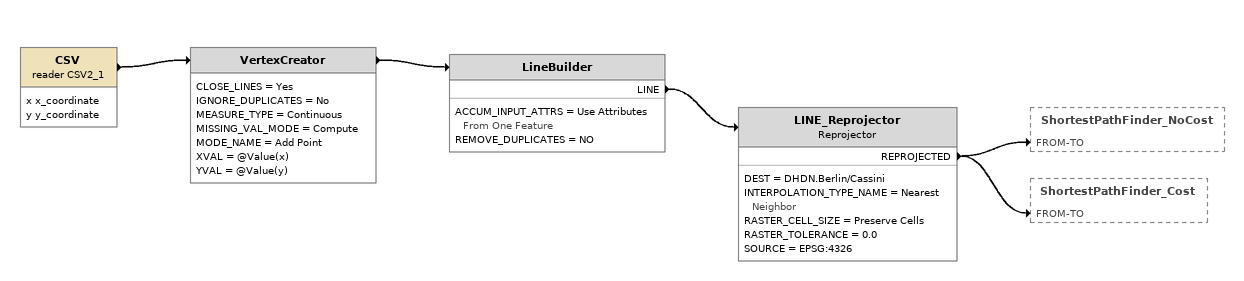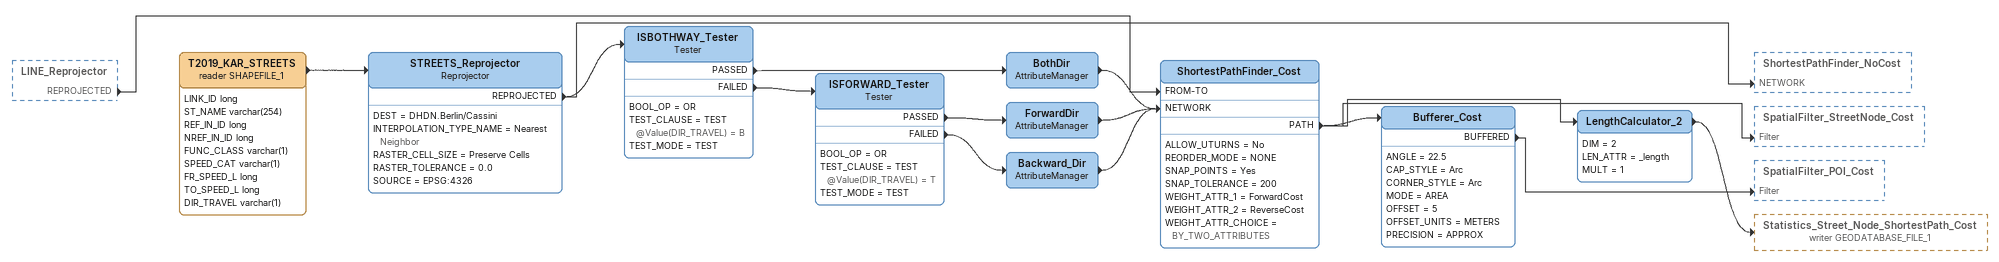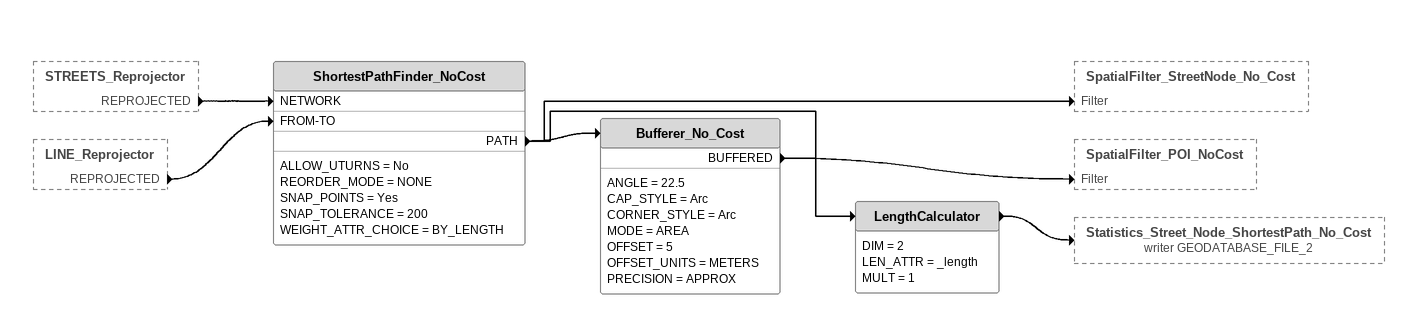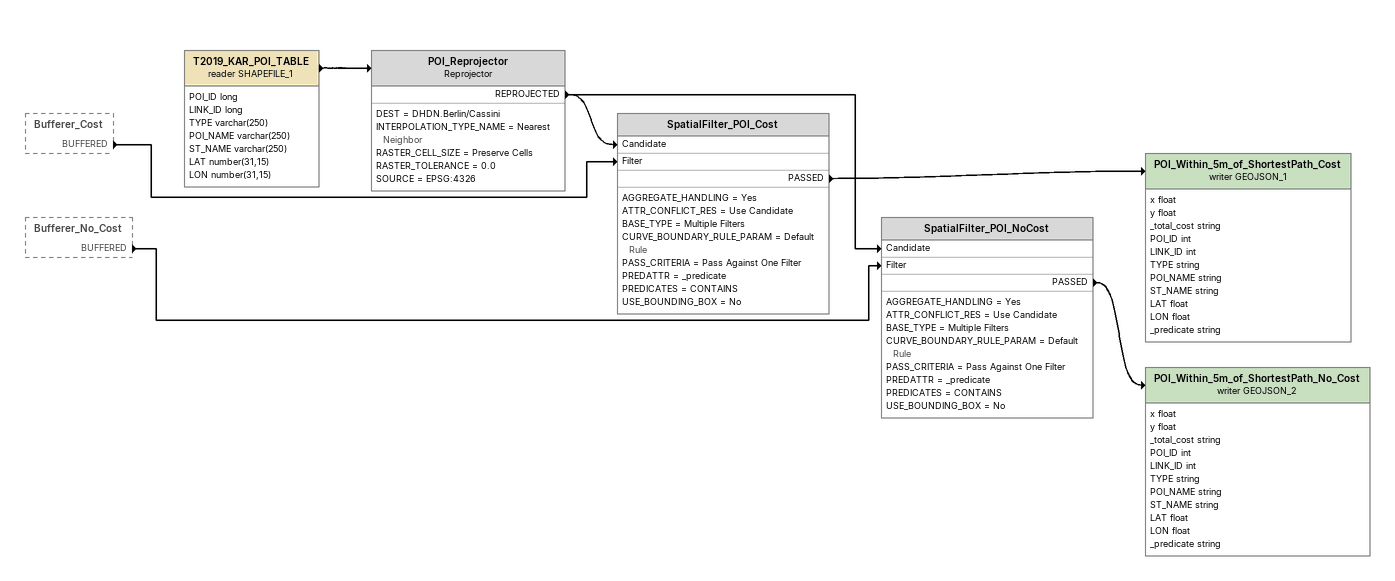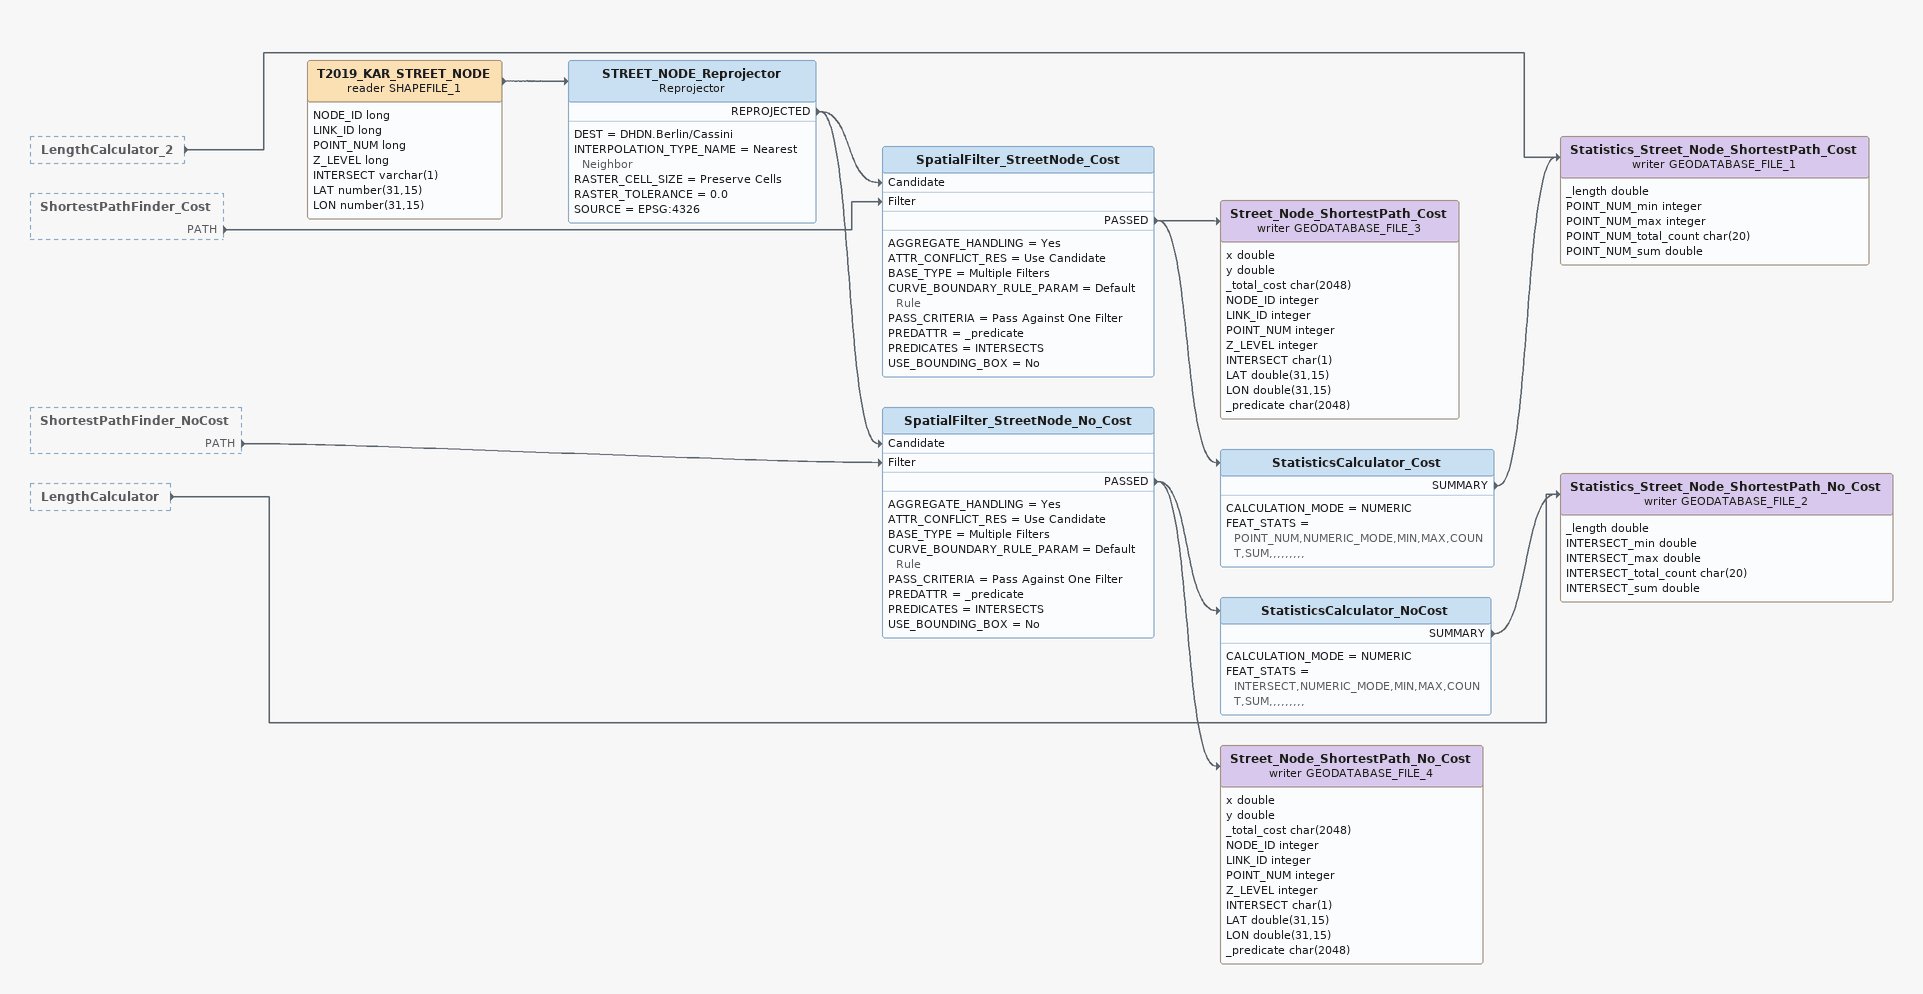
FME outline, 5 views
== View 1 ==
CSV (reader CSV2_1)
    attributes: x x_coordinate, y y_coordinate
    -> VertexCreator
VertexCreator
    CLOSE_LINES = Yes
    IGNORE_DUPLICATES = No
    MEASURE_TYPE = Continuous
    MISSING_VAL_MODE = Compute
    MODE_NAME = Add Point
    XVAL = @Value(x)
    YVAL = @Value(y)
    -> LineBuilder
LineBuilder
    ACCUM_INPUT_ATTRS = Use Attributes From One Feature
    REMOVE_DUPLICATES = NO
    LINE -> LINE_Reprojector
LINE_Reprojector: Reprojector
    DEST = DHDN.Berlin/Cassini
    INTERPOLATION_TYPE_NAME = Nearest Neighbor
    RASTER_CELL_SIZE = Preserve Cells
    RASTER_TOLERANCE = 0.0
    SOURCE = EPSG:4326
    REPROJECTED -> ShortestPathFinder_NoCost [FROM-TO]
    REPROJECTED -> ShortestPathFinder_Cost [FROM-TO]

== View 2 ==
LINE_Reprojector [outside]
    REPROJECTED -> ShortestPathFinder_Cost [FROM-TO]
T2019_KAR_STREETS (reader SHAPEFILE_1)
    attributes: LINK_ID long, ST_NAME varchar(254), REF_IN_ID long, NREF_IN_ID long, FUNC_CLASS varchar(1), SPEED_CAT varchar(1), FR_SPEED_L long, TO_SPEED_L long, DIR_TRAVEL varchar(1)
    -> STREETS_Reprojector
STREETS_Reprojector: Reprojector
    DEST = DHDN.Berlin/Cassini
    INTERPOLATION_TYPE_NAME = Nearest Neighbor
    RASTER_CELL_SIZE = Preserve Cells
    RASTER_TOLERANCE = 0.0
    SOURCE = EPSG:4326
    REPROJECTED -> ShortestPathFinder_NoCost [NETWORK]
    REPROJECTED -> ISBOTHWAY_Tester
ISBOTHWAY_Tester: Tester
    BOOL_OP = OR
    TEST_CLAUSE = TEST @Value(DIR_TRAVEL) = B
    TEST_MODE = TEST
    PASSED -> BothDir
    FAILED -> ISFORWARD_Tester
BothDir: AttributeManager
    -> ShortestPathFinder_Cost [NETWORK]
ISFORWARD_Tester: Tester
    BOOL_OP = OR
    TEST_CLAUSE = TEST @Value(DIR_TRAVEL) = T
    TEST_MODE = TEST
    PASSED -> ForwardDir
    FAILED -> Backward_Dir
ForwardDir: AttributeManager
    -> ShortestPathFinder_Cost [NETWORK]
Backward_Dir: AttributeManager
    -> ShortestPathFinder_Cost [NETWORK]
ShortestPathFinder_Cost
    ALLOW_UTURNS = No
    REORDER_MODE = NONE
    SNAP_POINTS = Yes
    SNAP_TOLERANCE = 200
    WEIGHT_ATTR_1 = ForwardCost
    WEIGHT_ATTR_2 = ReverseCost
    WEIGHT_ATTR_CHOICE = BY_TWO_ATTRIBUTES
    PATH -> Bufferer_Cost
    PATH -> SpatialFilter_StreetNode_Cost [Filter]
    PATH -> LengthCalculator_2
Bufferer_Cost
    ANGLE = 22.5
    CAP_STYLE = Arc
    CORNER_STYLE = Arc
    MODE = AREA
    OFFSET = 5
    OFFSET_UNITS = METERS
    PRECISION = APPROX
    BUFFERED -> SpatialFilter_POI_Cost [Filter]
LengthCalculator_2
    DIM = 2
    LEN_ATTR = _length
    MULT = 1
    -> Statistics_Street_Node_ShortestPath_Cost (writer GEODATABASE_FILE_1)

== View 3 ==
STREETS_Reprojector [outside]
    REPROJECTED -> ShortestPathFinder_NoCost [NETWORK]
LINE_Reprojector [outside]
    REPROJECTED -> ShortestPathFinder_NoCost [FROM-TO]
ShortestPathFinder_NoCost
    ALLOW_UTURNS = No
    REORDER_MODE = NONE
    SNAP_POINTS = Yes
    SNAP_TOLERANCE = 200
    WEIGHT_ATTR_CHOICE = BY_LENGTH
    PATH -> Bufferer_No_Cost
    PATH -> SpatialFilter_StreetNode_No_Cost [Filter]
    PATH -> LengthCalculator
Bufferer_No_Cost
    ANGLE = 22.5
    CAP_STYLE = Arc
    CORNER_STYLE = Arc
    MODE = AREA
    OFFSET = 5
    OFFSET_UNITS = METERS
    PRECISION = APPROX
    BUFFERED -> SpatialFilter_POI_NoCost [Filter]
LengthCalculator
    DIM = 2
    LEN_ATTR = _length
    MULT = 1
    -> Statistics_Street_Node_ShortestPath_No_Cost (writer GEODATABASE_FILE_2)

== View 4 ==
Bufferer_Cost [outside]
    BUFFERED -> SpatialFilter_POI_Cost [Filter]
Bufferer_No_Cost [outside]
    BUFFERED -> SpatialFilter_POI_NoCost [Filter]
T2019_KAR_POI_TABLE (reader SHAPEFILE_1)
    attributes: POI_ID long, LINK_ID long, TYPE varchar(250), POI_NAME varchar(250), ST_NAME varchar(250), LAT number(31,15), LON number(31,15)
    -> POI_Reprojector
POI_Reprojector: Reprojector
    DEST = DHDN.Berlin/Cassini
    INTERPOLATION_TYPE_NAME = Nearest Neighbor
    RASTER_CELL_SIZE = Preserve Cells
    RASTER_TOLERANCE = 0.0
    SOURCE = EPSG:4326
    REPROJECTED -> SpatialFilter_POI_Cost [Candidate]
    REPROJECTED -> SpatialFilter_POI_NoCost [Candidate]
SpatialFilter_POI_Cost
    AGGREGATE_HANDLING = Yes
    ATTR_CONFLICT_RES = Use Candidate
    BASE_TYPE = Multiple Filters
    CURVE_BOUNDARY_RULE_PARAM = Default Rule
    PASS_CRITERIA = Pass Against One Filter
    PREDATTR = _predicate
    PREDICATES = CONTAINS
    USE_BOUNDING_BOX = No
    PASSED -> POI_Within_5m_of_ShortestPath_Cost (writer GEOJSON_1)
POI_Within_5m_of_ShortestPath_Cost (writer GEOJSON_1)
    attributes: x float, y float, _total_cost string, POI_ID int, LINK_ID int, TYPE string, POI_NAME string, ST_NAME string, LAT float, LON float, _predicate string
SpatialFilter_POI_NoCost
    AGGREGATE_HANDLING = Yes
    ATTR_CONFLICT_RES = Use Candidate
    BASE_TYPE = Multiple Filters
    CURVE_BOUNDARY_RULE_PARAM = Default Rule
    PASS_CRITERIA = Pass Against One Filter
    PREDATTR = _predicate
    PREDICATES = CONTAINS
    USE_BOUNDING_BOX = No
    PASSED -> POI_Within_5m_of_ShortestPath_No_Cost (writer GEOJSON_2)
POI_Within_5m_of_ShortestPath_No_Cost (writer GEOJSON_2)
    attributes: x float, y float, _total_cost string, POI_ID int, LINK_ID int, TYPE string, POI_NAME string, ST_NAME string, LAT float, LON float, _predicate string

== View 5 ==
LengthCalculator_2 [outside]
    -> Statistics_Street_Node_ShortestPath_Cost (writer GEODATABASE_FILE_1)
ShortestPathFinder_Cost [outside]
    PATH -> SpatialFilter_StreetNode_Cost [Filter]
ShortestPathFinder_NoCost [outside]
    PATH -> SpatialFilter_StreetNode_No_Cost [Filter]
LengthCalculator [outside]
    -> Statistics_Street_Node_ShortestPath_No_Cost (writer GEODATABASE_FILE_2)
T2019_KAR_STREET_NODE (reader SHAPEFILE_1)
    attributes: NODE_ID long, LINK_ID long, POINT_NUM long, Z_LEVEL long, INTERSECT varchar(1), LAT number(31,15), LON number(31,15)
    -> STREET_NODE_Reprojector
STREET_NODE_Reprojector: Reprojector
    DEST = DHDN.Berlin/Cassini
    INTERPOLATION_TYPE_NAME = Nearest Neighbor
    RASTER_CELL_SIZE = Preserve Cells
    RASTER_TOLERANCE = 0.0
    SOURCE = EPSG:4326
    REPROJECTED -> SpatialFilter_StreetNode_Cost [Candidate]
    REPROJECTED -> SpatialFilter_StreetNode_No_Cost [Candidate]
SpatialFilter_StreetNode_Cost
    AGGREGATE_HANDLING = Yes
    ATTR_CONFLICT_RES = Use Candidate
    BASE_TYPE = Multiple Filters
    CURVE_BOUNDARY_RULE_PARAM = Default Rule
    PASS_CRITERIA = Pass Against One Filter
    PREDATTR = _predicate
    PREDICATES = INTERSECTS
    USE_BOUNDING_BOX = No
    PASSED -> StatisticsCalculator_Cost
    PASSED -> Street_Node_ShortestPath_Cost (writer GEODATABASE_FILE_3)
Street_Node_ShortestPath_Cost (writer GEODATABASE_FILE_3)
    attributes: x double, y double, _total_cost char(2048), NODE_ID integer, LINK_ID integer, POINT_NUM integer, Z_LEVEL integer, INTERSECT char(1), LAT double(31,15), LON double(31,15), _predicate char(2048)
StatisticsCalculator_Cost
    CALCULATION_MODE = NUMERIC
    FEAT_STATS = POINT_NUM,NUMERIC_MODE,MIN,MAX,COUNT,SUM,,,,,,,,,
    SUMMARY -> Statistics_Street_Node_ShortestPath_Cost (writer GEODATABASE_FILE_1)
Statistics_Street_Node_ShortestPath_Cost (writer GEODATABASE_FILE_1)
    attributes: _length double, POINT_NUM_min integer, POINT_NUM_max integer, POINT_NUM_total_count char(20), POINT_NUM_sum double
SpatialFilter_StreetNode_No_Cost
    AGGREGATE_HANDLING = Yes
    ATTR_CONFLICT_RES = Use Candidate
    BASE_TYPE = Multiple Filters
    CURVE_BOUNDARY_RULE_PARAM = Default Rule
    PASS_CRITERIA = Pass Against One Filter
    PREDATTR = _predicate
    PREDICATES = INTERSECTS
    USE_BOUNDING_BOX = No
    PASSED -> StatisticsCalculator_NoCost
    PASSED -> Street_Node_ShortestPath_No_Cost (writer GEODATABASE_FILE_4)
StatisticsCalculator_NoCost
    CALCULATION_MODE = NUMERIC
    FEAT_STATS = INTERSECT,NUMERIC_MODE,MIN,MAX,COUNT,SUM,,,,,,,,,
    SUMMARY -> Statistics_Street_Node_ShortestPath_No_Cost (writer GEODATABASE_FILE_2)
Statistics_Street_Node_ShortestPath_No_Cost (writer GEODATABASE_FILE_2)
    attributes: _length double, INTERSECT_min double, INTERSECT_max double, INTERSECT_total_count char(20), INTERSECT_sum double
Street_Node_ShortestPath_No_Cost (writer GEODATABASE_FILE_4)
    attributes: x double, y double, _total_cost char(2048), NODE_ID integer, LINK_ID integer, POINT_NUM integer, Z_LEVEL integer, INTERSECT char(1), LAT double(31,15), LON double(31,15), _predicate char(2048)
